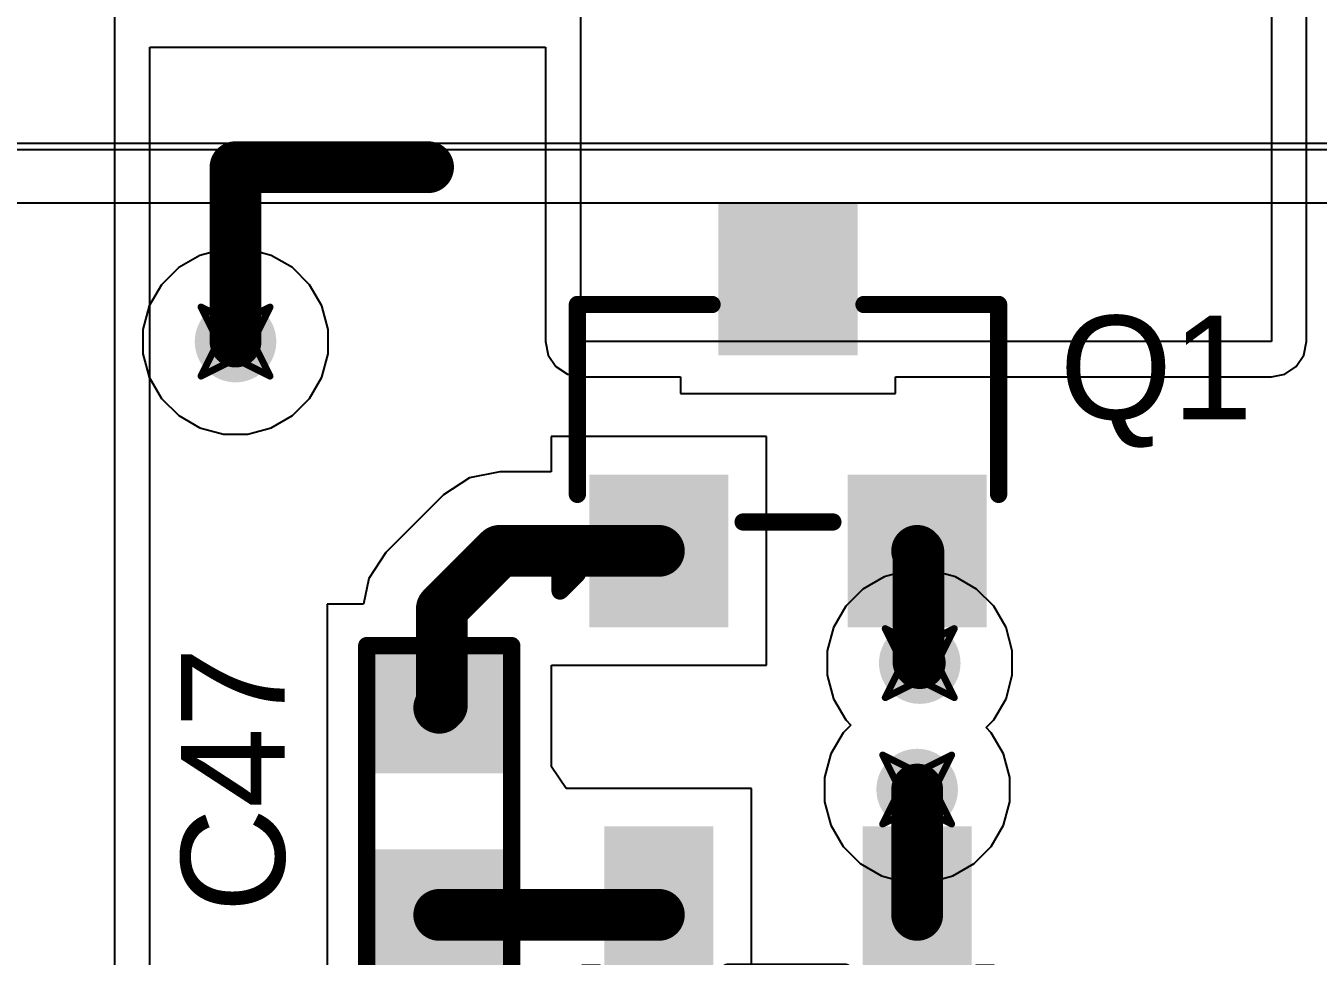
# Model space of a CAD drawing. Header units: inches. Extents: x -36 to 349, y -11 to 240.
# Drawn here: x 59.33 to 68.83, y 104.38 to 111.23 of the extents above; entities that cross this region are included whole.
import ezdxf

# ---------------------------------------------------------------- set-up
doc = ezdxf.new("R2010")
doc.units = ezdxf.units.IN
for name, color, linetype in [('Bottom Layer', 5, 'Continuous'), ('Drill Drawing', 1, 'Continuous'), ('Layer 1', 16, 'Continuous'), ('Layer 2', 76, 'Continuous'), ('Top Layer', 1, 'Continuous'), ('Top Overlay', 2, 'Continuous'), ('Top Paste', 8, 'Continuous'), ('Top Solder', 216, 'Continuous'), ('Via Holes', 16, 'Continuous')]:
    doc.layers.add(name, color=color, linetype=linetype)
doc.styles.add('Arial', font='', dxfattribs={"height": 0.2})
doc.styles.get('Arial').set_extended_font_data('Arial')

# ---------------------------------------------------------------- blocks, each defined once
blk = doc.blocks.new('SOT_23_5_40')
at = {"layer": 'Top Layer'}
for points in [[(-1.84998995, 1.2500102), (-0.74998961, 1.2500102), (-0.74998961, 0.6500113999999999), (-1.84998995, 0.6500113999999999)], [(0.75000485, 1.2500102), (1.85000519, 1.2500102), (1.85000519, 0.6500113999999999), (0.75000485, 0.6500113999999999)], [(-1.84998995, 0.2999994), (-0.74998961, 0.2999994), (-0.74998961, -0.2999994), (-1.84998995, -0.2999994)], [(-1.84998995, -0.6500113999999999), (-0.74998961, -0.6500113999999999), (-0.74998961, -1.2500102), (-1.84998995, -1.2500102)], [(0.75000485, -0.6500113999999999), (1.85000519, -0.6500113999999999), (1.85000519, -1.2500102), (0.75000485, -1.2500102)]]:
    blk.add_hatch(color=1, dxfattribs=at).paths.add_polyline_path(points)
at = {"layer": 'Top Paste'}
for points in [[(-1.84998995, 1.2500102), (-0.74998961, 1.2500102), (-0.74998961, 0.6500113999999999), (-1.84998995, 0.6500113999999999)], [(0.75000485, 1.2500102), (1.85000519, 1.2500102), (1.85000519, 0.6500113999999999), (0.75000485, 0.6500113999999999)], [(-1.84998995, 0.2999994), (-0.74998961, 0.2999994), (-0.74998961, -0.2999994), (-1.84998995, -0.2999994)], [(-1.84998995, -0.6500113999999999), (-0.74998961, -0.6500113999999999), (-0.74998961, -1.2500102), (-1.84998995, -1.2500102)], [(0.75000485, -0.6500113999999999), (1.85000519, -0.6500113999999999), (1.85000519, -1.2500102), (0.75000485, -1.2500102)]]:
    blk.add_hatch(color=8, dxfattribs=at).paths.add_polyline_path(points)
at = {"layer": 'Top Solder'}
for points in [[(-1.95158995, 1.3516102), (-0.64838961, 1.3516102), (-0.64838961, 0.5484114), (-1.95158995, 0.5484114)], [(0.6484048499999999, 1.3516102), (1.95160519, 1.3516102), (1.95160519, 0.5484114), (0.6484048499999999, 0.5484114)], [(-1.95158995, 0.4015993999999999), (-0.64838961, 0.4015993999999999), (-0.64838961, -0.4015993999999999), (-1.95158995, -0.4015993999999999)], [(-1.95158995, -0.5484114), (-0.64838961, -0.5484114), (-0.64838961, -1.3516102), (-1.95158995, -1.3516102)], [(0.6484048499999999, -0.5484114), (1.95160519, -0.5484114), (1.95160519, -1.3516102), (0.6484048499999999, -1.3516102)]]:
    blk.add_hatch(color=216, dxfattribs=at).paths.add_polyline_path(points)
at = {"layer": 'Top Overlay'}
for points in [[(-0.8790101799999999, 1.4986, 0.127, 0.127, 0), (-0.8790101799999999, 1.3985748, 0.127, 0.127, 0)], [(-0.8790101799999999, 1.4986, 0.127, 0.127, 0), (0.87358982, 1.4986, 0.127, 0.127, 0)], [(0.87358982, 1.4986, 0.127, 0.127, 0), (0.87358982, 1.3985748, 0.127, 0.127, 0)], [(-2.13361778, 1.0668, 0.127, 0.127, 0), (-2.13361778, 0.8128, 0.127, 0.127, 0)], [(-2.13361778, 1.0668, 0.127, 0.127, 0), (-2.00661778, 0.9397999999999999, 0.127, 0.127, 0)], [(-2.00661778, 0.9397999999999999, 0.127, 0.127, 0), (-2.13361778, 0.8128, 0.127, 0.127, 0)], [(0.8799906199999998, 0.4399788, 0.127, 0.127, 0), (0.8799906199999998, -0.4179823999999999, 0.127, 0.127, 0)], [(-0.8790101799999999, -1.3986256, 0.127, 0.127, 0), (-0.8790101799999999, -1.4986, 0.127, 0.127, 0)], [(0.87358982, -1.3986256, 0.127, 0.127, 0), (0.87358982, -1.4986, 0.127, 0.127, 0)], [(-0.8790101799999999, -1.4986, 0.127, 0.127, 0), (0.87358982, -1.4986, 0.127, 0.127, 0)]]:
    blk.add_lwpolyline(points, format="xyseb", dxfattribs=at)
for points in [[(-0.9107601799999999, 1.4986, 0.0635, 0.0635, 1), (-0.84726018, 1.4986, 0.0635, 0.0635, 1)], [(-0.9107601799999999, 1.4986, 0.0635, 0.0635, 1), (-0.84726018, 1.4986, 0.0635, 0.0635, 1)], [(0.84183982, 1.4986, 0.0635, 0.0635, 1), (0.90533982, 1.4986, 0.0635, 0.0635, 1)], [(0.84183982, 1.4986, 0.0635, 0.0635, 1), (0.90533982, 1.4986, 0.0635, 0.0635, 1)], [(-0.9107601799999999, 1.3985748, 0.0635, 0.0635, 1), (-0.84726018, 1.3985748, 0.0635, 0.0635, 1)], [(0.84183982, 1.3985748, 0.0635, 0.0635, 1), (0.90533982, 1.3985748, 0.0635, 0.0635, 1)], [(-2.16536778, 1.0668, 0.0635, 0.0635, 1), (-2.10186778, 1.0668, 0.0635, 0.0635, 1)], [(-2.16536778, 1.0668, 0.0635, 0.0635, 1), (-2.10186778, 1.0668, 0.0635, 0.0635, 1)], [(-2.03836778, 0.9397999999999999, 0.0635, 0.0635, 1), (-1.97486778, 0.9397999999999999, 0.0635, 0.0635, 1)], [(-2.03836778, 0.9397999999999999, 0.0635, 0.0635, 1), (-1.97486778, 0.9397999999999999, 0.0635, 0.0635, 1)], [(-2.16536778, 0.8128, 0.0635, 0.0635, 1), (-2.10186778, 0.8128, 0.0635, 0.0635, 1)], [(-2.16536778, 0.8128, 0.0635, 0.0635, 1), (-2.10186778, 0.8128, 0.0635, 0.0635, 1)], [(0.84824062, 0.4399788, 0.0635, 0.0635, 1), (0.9117406199999999, 0.4399788, 0.0635, 0.0635, 1)], [(0.84824062, -0.4179823999999999, 0.0635, 0.0635, 1), (0.9117406199999999, -0.4179823999999999, 0.0635, 0.0635, 1)], [(-0.9107601799999999, -1.3986256, 0.0635, 0.0635, 1), (-0.84726018, -1.3986256, 0.0635, 0.0635, 1)], [(0.84183982, -1.3986256, 0.0635, 0.0635, 1), (0.90533982, -1.3986256, 0.0635, 0.0635, 1)], [(-0.9107601799999999, -1.4986, 0.0635, 0.0635, 1), (-0.84726018, -1.4986, 0.0635, 0.0635, 1)], [(-0.9107601799999999, -1.4986, 0.0635, 0.0635, 1), (-0.84726018, -1.4986, 0.0635, 0.0635, 1)], [(0.84183982, -1.4986, 0.0635, 0.0635, 1), (0.90533982, -1.4986, 0.0635, 0.0635, 1)], [(0.84183982, -1.4986, 0.0635, 0.0635, 1), (0.90533982, -1.4986, 0.0635, 0.0635, 1)]]:
    blk.add_lwpolyline(points, format="xyseb", close=True, dxfattribs=at)
blk = doc.blocks.new('R___0603_260')
at = {"layer": 'Top Layer'}
for points in [[(-0.38099492, 0.4445), (-0.38099492, -0.4445), (-1.14299492, -0.4445), (-1.14299492, 0.4445)], [(1.14300508, 0.4445), (1.14300508, -0.4445), (0.38100508, -0.4445), (0.38100508, 0.4445)]]:
    blk.add_hatch(color=1, dxfattribs=at).paths.add_polyline_path(points)
at = {"layer": 'Top Paste'}
for points in [[(-0.38099492, 0.4445), (-0.38099492, -0.4445), (-1.14299492, -0.4445), (-1.14299492, 0.4445)], [(1.14300508, 0.4445), (1.14300508, -0.4445), (0.38100508, -0.4445), (0.38100508, 0.4445)]]:
    blk.add_hatch(color=8, dxfattribs=at).paths.add_polyline_path(points)
at = {"layer": 'Top Solder'}
for points in [[(-0.27939492, 0.5460999999999999), (-0.27939492, -0.5460999999999999), (-1.24459492, -0.5460999999999999), (-1.24459492, 0.5460999999999999)], [(1.24460508, 0.5460999999999999), (1.24460508, -0.5460999999999999), (0.27940508, -0.5460999999999999), (0.27940508, 0.5460999999999999)]]:
    blk.add_hatch(color=216, dxfattribs=at).paths.add_polyline_path(points)
at = {"layer": 'Top Overlay'}
for points in [[(-1.21919492, 0.5334, 0.127, 0.127, 0), (1.21920508, 0.5334, 0.127, 0.127, 0)], [(-1.21919492, 0.5334, 0.127, 0.127, 0), (-1.21919492, -0.5334, 0.127, 0.127, 0)], [(1.21920508, 0.5334, 0.127, 0.127, 0), (1.21920508, -0.5334, 0.127, 0.127, 0)], [(-1.21919492, -0.5334, 0.127, 0.127, 0), (1.21920508, -0.5334, 0.127, 0.127, 0)]]:
    blk.add_lwpolyline(points, format="xyseb", dxfattribs=at)
for points in [[(-1.25094492, 0.5334, 0.0635, 0.0635, 1), (-1.18744492, 0.5334, 0.0635, 0.0635, 1)], [(-1.25094492, 0.5334, 0.0635, 0.0635, 1), (-1.18744492, 0.5334, 0.0635, 0.0635, 1)], [(1.18745508, 0.5334, 0.0635, 0.0635, 1), (1.25095508, 0.5334, 0.0635, 0.0635, 1)], [(1.18745508, 0.5334, 0.0635, 0.0635, 1), (1.25095508, 0.5334, 0.0635, 0.0635, 1)], [(-1.25094492, -0.5334, 0.0635, 0.0635, 1), (-1.18744492, -0.5334, 0.0635, 0.0635, 1)], [(-1.25094492, -0.5334, 0.0635, 0.0635, 1), (-1.18744492, -0.5334, 0.0635, 0.0635, 1)], [(1.18745508, -0.5334, 0.0635, 0.0635, 1), (1.25095508, -0.5334, 0.0635, 0.0635, 1)], [(1.18745508, -0.5334, 0.0635, 0.0635, 1), (1.25095508, -0.5334, 0.0635, 0.0635, 1)]]:
    blk.add_lwpolyline(points, format="xyseb", close=True, dxfattribs=at)
blk = doc.blocks.new('____23_309')
at = {"layer": 'Top Layer'}
for points in [[(-0.41000045, 1.45998057), (0.41000045, 1.45998057), (0.41000045, 0.53997987), (-0.41000045, 0.53997987)], [(-1.36001125, -0.54001543), (-0.54001035, -0.54001543), (-0.54001035, -1.46001613), (-1.36001125, -1.46001613)], [(0.54001035, -0.54001543), (1.36001125, -0.54001543), (1.36001125, -1.46001613), (0.54001035, -1.46001613)]]:
    blk.add_hatch(color=1, dxfattribs=at).paths.add_polyline_path(points)
at = {"layer": 'Top Paste'}
for points in [[(-0.41000045, 1.45998057), (0.41000045, 1.45998057), (0.41000045, 0.53997987), (-0.41000045, 0.53997987)], [(-1.36001125, -0.54001543), (-0.54001035, -0.54001543), (-0.54001035, -1.46001613), (-1.36001125, -1.46001613)], [(0.54001035, -0.54001543), (1.36001125, -0.54001543), (1.36001125, -1.46001613), (0.54001035, -1.46001613)]]:
    blk.add_hatch(color=8, dxfattribs=at).paths.add_polyline_path(points)
at = {"layer": 'Top Solder'}
for points in [[(-0.51160045, 1.56158057), (0.51160045, 1.56158057), (0.51160045, 0.43837987), (-0.51160045, 0.43837987)], [(-1.46161125, -0.43841543), (-0.43841035, -0.43841543), (-0.43841035, -1.56161613), (-1.46161125, -1.56161613)], [(0.43841035, -0.43841543), (1.46161125, -0.43841543), (1.46161125, -1.56161613), (0.43841035, -1.56161613)]]:
    blk.add_hatch(color=216, dxfattribs=at).paths.add_polyline_path(points)
at = {"layer": 'Top Overlay'}
for points in [[(-1.5494, -0.5842177799999999, 0.127, 0.127, 0), (-1.5494, 0.81278222, 0.127, 0.127, 0)], [(-1.5494, 0.81278222, 0.127, 0.127, 0), (-0.5588, 0.81278222, 0.127, 0.127, 0)], [(0.5588, 0.81278222, 0.127, 0.127, 0), (1.5494, 0.81278222, 0.127, 0.127, 0)], [(1.5494, -0.5842177799999999, 0.127, 0.127, 0), (1.5494, 0.81278222, 0.127, 0.127, 0)], [(-0.3302, -0.78741778, 0.127, 0.127, 0), (0.3302, -0.78741778, 0.127, 0.127, 0)], [(-1.6764, -1.04141778, 0.127, 0.127, 0), (-1.5494, -1.16841778, 0.127, 0.127, 0)], [(-1.6764, -1.29541778, 0.127, 0.127, 0), (-1.6764, -1.04141778, 0.127, 0.127, 0)], [(-1.6764, -1.29541778, 0.127, 0.127, 0), (-1.5494, -1.16841778, 0.127, 0.127, 0)]]:
    blk.add_lwpolyline(points, format="xyseb", dxfattribs=at)
for points in [[(-1.58115, 0.81278222, 0.0635, 0.0635, 1), (-1.51765, 0.81278222, 0.0635, 0.0635, 1)], [(-1.58115, 0.81278222, 0.0635, 0.0635, 1), (-1.51765, 0.81278222, 0.0635, 0.0635, 1)], [(-0.5905499999999999, 0.81278222, 0.0635, 0.0635, 1), (-0.52705, 0.81278222, 0.0635, 0.0635, 1)], [(0.52705, 0.81278222, 0.0635, 0.0635, 1), (0.5905499999999999, 0.81278222, 0.0635, 0.0635, 1)], [(1.51765, 0.81278222, 0.0635, 0.0635, 1), (1.58115, 0.81278222, 0.0635, 0.0635, 1)], [(1.51765, 0.81278222, 0.0635, 0.0635, 1), (1.58115, 0.81278222, 0.0635, 0.0635, 1)], [(-1.58115, -0.5842177799999999, 0.0635, 0.0635, 1), (-1.51765, -0.5842177799999999, 0.0635, 0.0635, 1)], [(1.51765, -0.5842177799999999, 0.0635, 0.0635, 1), (1.58115, -0.5842177799999999, 0.0635, 0.0635, 1)], [(-0.36195, -0.78741778, 0.0635, 0.0635, 1), (-0.29845, -0.78741778, 0.0635, 0.0635, 1)], [(0.29845, -0.78741778, 0.0635, 0.0635, 1), (0.36195, -0.78741778, 0.0635, 0.0635, 1)], [(-1.70815, -1.04141778, 0.0635, 0.0635, 1), (-1.64465, -1.04141778, 0.0635, 0.0635, 1)], [(-1.70815, -1.04141778, 0.0635, 0.0635, 1), (-1.64465, -1.04141778, 0.0635, 0.0635, 1)], [(-1.58115, -1.16841778, 0.0635, 0.0635, 1), (-1.51765, -1.16841778, 0.0635, 0.0635, 1)], [(-1.58115, -1.16841778, 0.0635, 0.0635, 1), (-1.51765, -1.16841778, 0.0635, 0.0635, 1)], [(-1.70815, -1.29541778, 0.0635, 0.0635, 1), (-1.64465, -1.29541778, 0.0635, 0.0635, 1)], [(-1.70815, -1.29541778, 0.0635, 0.0635, 1), (-1.64465, -1.29541778, 0.0635, 0.0635, 1)]]:
    blk.add_lwpolyline(points, format="xyseb", close=True, dxfattribs=at)

msp = doc.modelspace()

# ---------------------------------------------------------------- hatches: boundary and pattern name
at = {"layer": 'Bottom Layer'}
h = msp.add_hatch(color=5, dxfattribs=at)
edge = h.paths.add_edge_path()
edge.add_arc((60.86750082, 108.90223584), 0.2999994, 0, 360)
h = msp.add_hatch(color=5, dxfattribs=at)
edge = h.paths.add_edge_path()
edge.add_arc((65.9004905, 106.53641888), 0.2999994, 0, 360)
h = msp.add_hatch(color=5, dxfattribs=at)
edge = h.paths.add_edge_path()
edge.add_arc((65.88141001999999, 105.60627088), 0.2999994, 0, 360)
at = {"layer": 'Layer 1'}
h = msp.add_hatch(color=16, dxfattribs=at)
edge = h.paths.add_edge_path()
edge.add_arc((60.86750082, 108.90223584), 0.2999994, 0, 360)
h = msp.add_hatch(color=16, dxfattribs=at)
edge = h.paths.add_edge_path()
edge.add_arc((65.9004905, 106.53641888), 0.2999994, 0, 360)
h = msp.add_hatch(color=16, dxfattribs=at)
edge = h.paths.add_edge_path()
edge.add_arc((65.88141001999999, 105.60627088), 0.2999994, 0, 360)
at = {"layer": 'Layer 2'}
h = msp.add_hatch(color=76, dxfattribs=at)
edge = h.paths.add_edge_path()
edge.add_arc((60.86750082, 108.90223584), 0.2999994, 0, 360)
h = msp.add_hatch(color=76, dxfattribs=at)
edge = h.paths.add_edge_path()
edge.add_arc((65.9004905, 106.53641888), 0.2999994, 0, 360)
h = msp.add_hatch(color=76, dxfattribs=at)
edge = h.paths.add_edge_path()
edge.add_arc((65.88141001999999, 105.60627088), 0.2999994, 0, 360)
at = {"layer": 'Top Layer'}
h = msp.add_hatch(color=1, dxfattribs=at)
edge = h.paths.add_edge_path()
edge.add_arc((60.86750082, 108.90223584), 0.2999994, 0, 360)
h = msp.add_hatch(color=1, dxfattribs=at)
edge = h.paths.add_edge_path()
edge.add_arc((65.9004905, 106.53641888), 0.2999994, 0, 360)
h = msp.add_hatch(color=1, dxfattribs=at)
edge = h.paths.add_edge_path()
edge.add_arc((65.88141001999999, 105.60627088), 0.2999994, 0, 360)
at = {"layer": 'Via Holes'}
h = msp.add_hatch(color=7, dxfattribs=at)
edge = h.paths.add_edge_path()
edge.add_arc((60.86750082, 108.90223584), 0.1499997, 0, 360)
h = msp.add_hatch(color=7, dxfattribs=at)
edge = h.paths.add_edge_path()
edge.add_arc((65.9004905, 106.53641888), 0.1499997, 0, 360)
h = msp.add_hatch(color=7, dxfattribs=at)
edge = h.paths.add_edge_path()
edge.add_arc((65.88141001999999, 105.60627088), 0.1499997, 0, 360)

# ---------------------------------------------------------------- linework, layer by layer
at = {"layer": 'Bottom Layer'}
for p, q in [((70.83117152, 110.3122), (44.9529327, 110.3122)), ((45.5778743, 109.92373494), (70.83117152, 109.92373494))]:
    msp.add_line(p, q, dxfattribs=at)
at = {"layer": 'Drill Drawing'}
for points in [[(60.61350081999999, 109.15623584, 0.0508, 0.0508, 0), (60.86750082, 109.02923584, 0.0508, 0.0508, 0)], [(60.61350081999999, 109.15623584, 0.0508, 0.0508, 0), (60.74050081999999, 108.90223584, 0.0508, 0.0508, 0)], [(60.86750082, 109.02923584, 0.0508, 0.0508, 0), (61.12150081999999, 109.15623584, 0.0508, 0.0508, 0)], [(60.99450082, 108.90223584, 0.0508, 0.0508, 0), (61.12150081999999, 109.15623584, 0.0508, 0.0508, 0)], [(60.61350081999999, 108.64823584, 0.0508, 0.0508, 0), (60.74050081999999, 108.90223584, 0.0508, 0.0508, 0)], [(60.99450082, 108.90223584, 0.0508, 0.0508, 0), (61.12150081999999, 108.64823584, 0.0508, 0.0508, 0)], [(60.61350081999999, 108.64823584, 0.0508, 0.0508, 0), (60.86750082, 108.77523584, 0.0508, 0.0508, 0)], [(60.86750082, 108.77523584, 0.0508, 0.0508, 0), (61.12150081999999, 108.64823584, 0.0508, 0.0508, 0)], [(65.6464905, 106.79041888, 0.0508, 0.0508, 0), (65.9004905, 106.66341888, 0.0508, 0.0508, 0)], [(65.6464905, 106.79041888, 0.0508, 0.0508, 0), (65.7734905, 106.53641888, 0.0508, 0.0508, 0)], [(65.9004905, 106.66341888, 0.0508, 0.0508, 0), (66.1544905, 106.79041888, 0.0508, 0.0508, 0)], [(66.0274905, 106.53641888, 0.0508, 0.0508, 0), (66.1544905, 106.79041888, 0.0508, 0.0508, 0)], [(65.6464905, 106.28241888, 0.0508, 0.0508, 0), (65.7734905, 106.53641888, 0.0508, 0.0508, 0)], [(66.0274905, 106.53641888, 0.0508, 0.0508, 0), (66.1544905, 106.28241888, 0.0508, 0.0508, 0)], [(65.6464905, 106.28241888, 0.0508, 0.0508, 0), (65.9004905, 106.40941888, 0.0508, 0.0508, 0)], [(65.9004905, 106.40941888, 0.0508, 0.0508, 0), (66.1544905, 106.28241888, 0.0508, 0.0508, 0)], [(65.62741002, 105.86027088, 0.0508, 0.0508, 0), (65.88141001999999, 105.73327088, 0.0508, 0.0508, 0)], [(65.62741002, 105.86027088, 0.0508, 0.0508, 0), (65.75441002, 105.60627088, 0.0508, 0.0508, 0)], [(65.88141001999999, 105.73327088, 0.0508, 0.0508, 0), (66.13541002, 105.86027088, 0.0508, 0.0508, 0)], [(66.00841001999999, 105.60627088, 0.0508, 0.0508, 0), (66.13541002, 105.86027088, 0.0508, 0.0508, 0)], [(65.62741002, 105.35227088, 0.0508, 0.0508, 0), (65.75441002, 105.60627088, 0.0508, 0.0508, 0)], [(66.00841001999999, 105.60627088, 0.0508, 0.0508, 0), (66.13541002, 105.35227088, 0.0508, 0.0508, 0)], [(65.62741002, 105.35227088, 0.0508, 0.0508, 0), (65.88141001999999, 105.47927088, 0.0508, 0.0508, 0)], [(65.88141001999999, 105.47927088, 0.0508, 0.0508, 0), (66.13541002, 105.35227088, 0.0508, 0.0508, 0)]]:
    msp.add_lwpolyline(points, format="xyseb", dxfattribs=at)
for points in [[(60.60080082, 109.15623584, 0.0254, 0.0254, 1), (60.62620082, 109.15623584, 0.0254, 0.0254, 1)], [(60.60080082, 109.15623584, 0.0254, 0.0254, 1), (60.62620082, 109.15623584, 0.0254, 0.0254, 1)], [(61.10880081999999, 109.15623584, 0.0254, 0.0254, 1), (61.13420082, 109.15623584, 0.0254, 0.0254, 1)], [(61.10880081999999, 109.15623584, 0.0254, 0.0254, 1), (61.13420082, 109.15623584, 0.0254, 0.0254, 1)], [(60.85480081999999, 109.02923584, 0.0254, 0.0254, 1), (60.88020081999999, 109.02923584, 0.0254, 0.0254, 1)], [(60.85480081999999, 109.02923584, 0.0254, 0.0254, 1), (60.88020081999999, 109.02923584, 0.0254, 0.0254, 1)], [(60.72780082, 108.90223584, 0.0254, 0.0254, 1), (60.75320082, 108.90223584, 0.0254, 0.0254, 1)], [(60.72780082, 108.90223584, 0.0254, 0.0254, 1), (60.75320082, 108.90223584, 0.0254, 0.0254, 1)], [(60.98180082, 108.90223584, 0.0254, 0.0254, 1), (61.00720081999999, 108.90223584, 0.0254, 0.0254, 1)], [(60.98180082, 108.90223584, 0.0254, 0.0254, 1), (61.00720081999999, 108.90223584, 0.0254, 0.0254, 1)], [(60.85480081999999, 108.77523584, 0.0254, 0.0254, 1), (60.88020081999999, 108.77523584, 0.0254, 0.0254, 1)], [(60.85480081999999, 108.77523584, 0.0254, 0.0254, 1), (60.88020081999999, 108.77523584, 0.0254, 0.0254, 1)], [(60.60080082, 108.64823584, 0.0254, 0.0254, 1), (60.62620082, 108.64823584, 0.0254, 0.0254, 1)], [(60.60080082, 108.64823584, 0.0254, 0.0254, 1), (60.62620082, 108.64823584, 0.0254, 0.0254, 1)], [(61.10880081999999, 108.64823584, 0.0254, 0.0254, 1), (61.13420082, 108.64823584, 0.0254, 0.0254, 1)], [(61.10880081999999, 108.64823584, 0.0254, 0.0254, 1), (61.13420082, 108.64823584, 0.0254, 0.0254, 1)], [(65.63379049999999, 106.79041888, 0.0254, 0.0254, 1), (65.6591905, 106.79041888, 0.0254, 0.0254, 1)], [(65.63379049999999, 106.79041888, 0.0254, 0.0254, 1), (65.6591905, 106.79041888, 0.0254, 0.0254, 1)], [(66.14179049999998, 106.79041888, 0.0254, 0.0254, 1), (66.1671905, 106.79041888, 0.0254, 0.0254, 1)], [(66.14179049999998, 106.79041888, 0.0254, 0.0254, 1), (66.1671905, 106.79041888, 0.0254, 0.0254, 1)], [(65.8877905, 106.66341888, 0.0254, 0.0254, 1), (65.9131905, 106.66341888, 0.0254, 0.0254, 1)], [(65.8877905, 106.66341888, 0.0254, 0.0254, 1), (65.9131905, 106.66341888, 0.0254, 0.0254, 1)], [(65.7607905, 106.53641888, 0.0254, 0.0254, 1), (65.7861905, 106.53641888, 0.0254, 0.0254, 1)], [(65.7607905, 106.53641888, 0.0254, 0.0254, 1), (65.7861905, 106.53641888, 0.0254, 0.0254, 1)], [(66.01479049999999, 106.53641888, 0.0254, 0.0254, 1), (66.0401905, 106.53641888, 0.0254, 0.0254, 1)], [(66.01479049999999, 106.53641888, 0.0254, 0.0254, 1), (66.0401905, 106.53641888, 0.0254, 0.0254, 1)], [(65.8877905, 106.40941888, 0.0254, 0.0254, 1), (65.9131905, 106.40941888, 0.0254, 0.0254, 1)], [(65.8877905, 106.40941888, 0.0254, 0.0254, 1), (65.9131905, 106.40941888, 0.0254, 0.0254, 1)], [(65.63379049999999, 106.28241888, 0.0254, 0.0254, 1), (65.6591905, 106.28241888, 0.0254, 0.0254, 1)], [(65.63379049999999, 106.28241888, 0.0254, 0.0254, 1), (65.6591905, 106.28241888, 0.0254, 0.0254, 1)], [(66.14179049999998, 106.28241888, 0.0254, 0.0254, 1), (66.1671905, 106.28241888, 0.0254, 0.0254, 1)], [(66.14179049999998, 106.28241888, 0.0254, 0.0254, 1), (66.1671905, 106.28241888, 0.0254, 0.0254, 1)], [(65.61471001999999, 105.86027088, 0.0254, 0.0254, 1), (65.64011002, 105.86027088, 0.0254, 0.0254, 1)], [(65.61471001999999, 105.86027088, 0.0254, 0.0254, 1), (65.64011002, 105.86027088, 0.0254, 0.0254, 1)], [(66.12271002, 105.86027088, 0.0254, 0.0254, 1), (66.14811001999999, 105.86027088, 0.0254, 0.0254, 1)], [(66.12271002, 105.86027088, 0.0254, 0.0254, 1), (66.14811001999999, 105.86027088, 0.0254, 0.0254, 1)], [(65.86871002, 105.73327088, 0.0254, 0.0254, 1), (65.89411002, 105.73327088, 0.0254, 0.0254, 1)], [(65.86871002, 105.73327088, 0.0254, 0.0254, 1), (65.89411002, 105.73327088, 0.0254, 0.0254, 1)], [(65.74171002, 105.60627088, 0.0254, 0.0254, 1), (65.76711002, 105.60627088, 0.0254, 0.0254, 1)], [(65.74171002, 105.60627088, 0.0254, 0.0254, 1), (65.76711002, 105.60627088, 0.0254, 0.0254, 1)], [(65.99571002, 105.60627088, 0.0254, 0.0254, 1), (66.02111002, 105.60627088, 0.0254, 0.0254, 1)], [(65.99571002, 105.60627088, 0.0254, 0.0254, 1), (66.02111002, 105.60627088, 0.0254, 0.0254, 1)], [(65.86871002, 105.47927088, 0.0254, 0.0254, 1), (65.89411002, 105.47927088, 0.0254, 0.0254, 1)], [(65.86871002, 105.47927088, 0.0254, 0.0254, 1), (65.89411002, 105.47927088, 0.0254, 0.0254, 1)], [(65.61471001999999, 105.35227088, 0.0254, 0.0254, 1), (65.64011002, 105.35227088, 0.0254, 0.0254, 1)], [(65.61471001999999, 105.35227088, 0.0254, 0.0254, 1), (65.64011002, 105.35227088, 0.0254, 0.0254, 1)], [(66.12271002, 105.35227088, 0.0254, 0.0254, 1), (66.14811001999999, 105.35227088, 0.0254, 0.0254, 1)], [(66.12271002, 105.35227088, 0.0254, 0.0254, 1), (66.14811001999999, 105.35227088, 0.0254, 0.0254, 1)]]:
    msp.add_lwpolyline(points, format="xyseb", close=True, dxfattribs=at)
at = {"layer": 'Layer 2'}
for p, q in [((45.32997792, 110.36301016), (71.11584964, 110.36301016)), ((60.60464383999999, 109.5368269), (60.44935586, 109.44717252)), ((60.77784644, 109.58323524), (60.60464383999999, 109.5368269)), ((60.95715519999999, 109.58323524), (60.77784644, 109.58323524)), ((61.13035779999999, 109.5368269), (60.95715519999999, 109.58323524)), ((61.28564578, 109.44717252), (61.13035779999999, 109.5368269)), ((60.44935586, 109.44717252), (60.32256414, 109.3203808)), ((61.4124375, 109.3203808), (61.28564578, 109.44717252)), ((60.32256414, 109.3203808), (60.23290976, 109.16509282)), ((61.50209187999999, 109.16509282), (61.4124375, 109.3203808)), ((60.23290976, 109.16509282), (60.18650141999999, 108.99189022)), ((61.54850022, 108.99189022), (61.50209187999999, 109.16509282)), ((60.18650141999999, 108.99189022), (60.18650141999999, 108.81258146)), ((61.54850022, 108.81258146), (61.54850022, 108.99189022)), ((60.18650141999999, 108.81258146), (60.23290976, 108.63937886)), ((61.50209187999999, 108.63937886), (61.54850022, 108.81258146)), ((60.23290976, 108.63937886), (60.32256414, 108.48409088)), ((61.4124375, 108.48409088), (61.50209187999999, 108.63937886)), ((60.32256414, 108.48409088), (60.44935586, 108.35729916)), ((61.28564578, 108.35729916), (61.4124375, 108.48409088)), ((60.44935586, 108.35729916), (60.60464383999999, 108.26764478)), ((61.13035779999999, 108.26764478), (61.28564578, 108.35729916)), ((60.60464383999999, 108.26764478), (60.77784644, 108.22123644)), ((60.77784644, 108.22123644), (60.95715519999999, 108.22123644)), ((60.95715519999999, 108.22123644), (61.13035779999999, 108.26764478)), ((65.63763352, 107.17100994), (65.48234554, 107.08135556)), ((65.81083612, 107.21741828), (65.63763352, 107.17100994)), ((65.99014487999999, 107.21741828), (65.81083612, 107.21741828)), ((66.16334748, 107.17100994), (65.99014487999999, 107.21741828)), ((66.31863546, 107.08135556), (66.16334748, 107.17100994)), ((65.48234554, 107.08135556), (65.35555382, 106.95456384)), ((66.44542718, 106.95456384), (66.31863546, 107.08135556)), ((65.35555382, 106.95456384), (65.26589944, 106.79927586)), ((66.53508156, 106.79927586), (66.44542718, 106.95456384)), ((65.26589944, 106.79927586), (65.21949109999998, 106.62607326)), ((66.5814899, 106.62607326), (66.53508156, 106.79927586)), ((65.21949109999998, 106.62607326), (65.21949109999998, 106.4467645)), ((66.5814899, 106.4467645), (66.5814899, 106.62607326)), ((65.21949109999998, 106.4467645), (65.26589944, 106.2735619)), ((66.53508156, 106.2735619), (66.5814899, 106.4467645)), ((65.26589944, 106.2735619), (65.35555382, 106.11827392)), ((66.44542718, 106.11827392), (66.53508156, 106.2735619)), ((65.35555382, 106.11827392), (65.39294262, 106.08088512)), ((66.3889579, 106.06180464), (66.44542718, 106.11827392)), ((65.33647334, 106.02441584), (65.24681896, 105.86912786)), ((65.39294262, 106.08088512), (65.33647334, 106.02441584)), ((66.4263467, 106.02441584), (66.3889579, 106.06180464)), ((66.51600108, 105.86912786), (66.4263467, 106.02441584)), ((65.24681896, 105.86912786), (65.20041062, 105.69592526)), ((66.56240942, 105.69592526), (66.51600108, 105.86912786)), ((65.20041062, 105.69592526), (65.20041062, 105.5166165)), ((66.56240942, 105.5166165), (66.56240942, 105.69592526)), ((65.20041062, 105.5166165), (65.24681896, 105.3434139)), ((66.51600108, 105.3434139), (66.56240942, 105.5166165)), ((65.24681896, 105.3434139), (65.33647334, 105.18812592)), ((66.4263467, 105.18812592), (66.51600108, 105.3434139)), ((65.33647334, 105.18812592), (65.46326506, 105.0613342)), ((66.29955498, 105.0613342), (66.4263467, 105.18812592)), ((65.46326506, 105.0613342), (65.61855304, 104.97167982)), ((66.144267, 104.97167982), (66.29955498, 105.0613342)), ((65.61855304, 104.97167982), (65.79175563999999, 104.92527148)), ((65.97106439999999, 104.92527148), (66.144267, 104.97167982)), ((65.79175563999999, 104.92527148), (65.97106439999999, 104.92527148))]:
    msp.add_line(p, q, dxfattribs=at)
at = {"layer": 'Top Layer'}
for p, q in [((68.48739921999999, 121.285), (68.48739921999999, 108.90223584)), ((68.74637507999999, 108.90223584), (68.74637507999999, 116.0000855)), ((63.40739922, 108.90223584), (63.40739413999999, 114.37619492)), ((59.97839921999999, 111.3279968), (59.97839921999999, 102.63387144)), ((60.23737508, 103.0223365), (60.23737508, 111.06902094)), ((60.23737508, 111.06902094), (63.14841828, 111.06902094)), ((63.14841828, 111.06902094), (63.14842082, 110.86582094)), ((63.14842082, 110.86582094), (63.14842336, 108.90223584)), ((63.14842336, 108.90223584), (63.16813629999999, 108.80313012)), ((68.48739921999999, 108.90223584), (63.40739922, 108.90223584)), ((68.72666214, 108.80313012), (68.74637507999999, 108.90223584)), ((63.16813629999999, 108.80313012), (63.22427538, 108.719112)), ((68.67052306, 108.719112), (68.72666214, 108.80313012)), ((63.22427538, 108.719112), (63.3082935, 108.66297292)), ((63.3082935, 108.66297292), (63.40739922, 108.64325998)), ((68.48739921999999, 108.64325998), (68.58650494, 108.66297292)), ((68.58650494, 108.66297292), (68.67052306, 108.719112)), ((63.40739922, 108.64325998), (64.14040004, 108.64325998)), ((64.14040004, 108.64325998), (64.14040004, 108.52124092)), ((65.72239839999999, 108.52124092), (65.72239839999999, 108.64325998)), ((65.72239839999999, 108.64325998), (68.48739921999999, 108.64325998)), ((64.14040004, 108.52124092), (65.72239839999999, 108.52124092)), ((64.7723876, 108.20324308), (63.19038923999999, 108.20324308)), ((63.19038923999999, 108.20324308), (63.19038923999999, 107.94494032)), ((64.7723876, 106.52124492), (64.7723876, 108.20324308)), ((62.58751007999999, 107.9005843), (62.39847058, 107.77427264)), ((62.81049921999999, 107.94494032), (62.58751007999999, 107.9005843)), ((63.19038923999999, 107.94494032), (62.81049921999999, 107.94494032)), ((62.39847058, 107.77427264), (61.97340665999999, 107.34920872)), ((61.97340665999999, 107.34920872), (61.84709499999999, 107.16016922)), ((61.84709499999999, 107.16016922), (61.80924138, 106.9698648)), ((61.80924138, 106.9698648), (61.54049921999999, 106.9698648)), ((61.54049921999999, 106.9698648), (61.54049921999999, 105.4458648)), ((63.19149922, 105.77296092), (63.19149922, 106.52124492)), ((63.19149922, 106.52124492), (64.7723876, 106.52124492)), ((63.30039155999999, 105.6148637), (63.19149922, 105.77296092)), ((64.66238781999999, 105.6148637), (63.30039155999999, 105.6148637)), ((64.66238781999999, 103.7528659), (64.66238781999999, 105.6148637)), ((61.54049921999999, 105.4458648), (61.54049921999999, 103.9218648))]:
    msp.add_line(p, q, dxfattribs=at)
for points in [[(60.86739922, 110.1852, 0.3809999999999999, 0.3809999999999999, 0), (60.86745001999999, 110.1851492, 0.3809999999999999, 0.3809999999999999, 0)], [(60.86745001999999, 110.1851492, 0.3809999999999999, 0.3809999999999999, 0), (60.86750082, 110.1850984, 0.3809999999999999, 0.3809999999999999, 0)], [(60.86745001999999, 108.90228664, 0.3809999999999999, 0.3809999999999999, 0), (60.86745001999999, 110.1851492, 0.3809999999999999, 0.3809999999999999, 0)], [(60.86750082, 110.1850984, 0.3809999999999999, 0.3809999999999999, 0), (62.28360162, 110.1850984, 0.3809999999999999, 0.3809999999999999, 0)], [(62.28360162, 110.1850984, 0.3809999999999999, 0.3809999999999999, 0), (62.28370321999999, 110.1849968, 0.3809999999999999, 0.3809999999999999, 0)], [(60.86745001999999, 108.90228664, 0.3809999999999999, 0.3809999999999999, 0), (60.86750082, 108.90223584, 0.3809999999999999, 0.3809999999999999, 0)], [(62.38543529999999, 106.93718008, 0.3809999999999999, 0.3809999999999999, 0), (62.81049921999999, 107.362244, 0.3809999999999999, 0.3809999999999999, 0)], [(62.81049921999999, 107.362244, 0.3809999999999999, 0.3809999999999999, 0), (63.98138841999999, 107.362244, 0.3809999999999999, 0.3809999999999999, 0)], [(65.88141001999999, 107.362244, 0.3809999999999999, 0.3809999999999999, 0), (65.89095026, 107.35270376, 0.3809999999999999, 0.3809999999999999, 0)], [(65.89095026, 106.54595912, 0.3809999999999999, 0.3809999999999999, 0), (65.89095026, 107.35270376, 0.3809999999999999, 0.3809999999999999, 0)], [(62.38543529999999, 106.22730088, 0.3809999999999999, 0.3809999999999999, 0), (62.38543529999999, 106.93718008, 0.3809999999999999, 0.3809999999999999, 0)], [(65.89095026, 106.54595912, 0.3809999999999999, 0.3809999999999999, 0), (65.9004905, 106.53641888, 0.3809999999999999, 0.3809999999999999, 0)], [(62.36599922, 106.2078648, 0.3809999999999999, 0.3809999999999999, 0), (62.38543529999999, 106.22730088, 0.3809999999999999, 0.3809999999999999, 0)], [(65.88141001999999, 104.6838648, 0.3809999999999999, 0.3809999999999999, 0), (65.88141001999999, 105.60627088, 0.3809999999999999, 0.3809999999999999, 0)], [(62.36599922, 104.6838648, 0.3809999999999999, 0.3809999999999999, 0), (63.98138841999999, 104.6838648, 0.3809999999999999, 0.3809999999999999, 0)]]:
    msp.add_lwpolyline(points, format="xyseb", dxfattribs=at)
for points in [[(60.77214922, 110.1852, 0.1905, 0.1905, 1), (60.96264922, 110.1852, 0.1905, 0.1905, 1)], [(60.77220002, 110.1851492, 0.1905, 0.1905, 1), (60.96270002, 110.1851492, 0.1905, 0.1905, 1)], [(60.77220002, 110.1851492, 0.1905, 0.1905, 1), (60.96270002, 110.1851492, 0.1905, 0.1905, 1)], [(60.77220002, 110.1851492, 0.1905, 0.1905, 1), (60.96270002, 110.1851492, 0.1905, 0.1905, 1)], [(60.77225082, 110.1850984, 0.1905, 0.1905, 1), (60.96275082, 110.1850984, 0.1905, 0.1905, 1)], [(60.77225082, 110.1850984, 0.1905, 0.1905, 1), (60.96275082, 110.1850984, 0.1905, 0.1905, 1)], [(62.18835162, 110.1850984, 0.1905, 0.1905, 1), (62.37885161999999, 110.1850984, 0.1905, 0.1905, 1)], [(62.18835162, 110.1850984, 0.1905, 0.1905, 1), (62.37885161999999, 110.1850984, 0.1905, 0.1905, 1)], [(62.18845322, 110.1849968, 0.1905, 0.1905, 1), (62.37895322, 110.1849968, 0.1905, 0.1905, 1)], [(60.77220002, 108.90228664, 0.1905, 0.1905, 1), (60.96270002, 108.90228664, 0.1905, 0.1905, 1)], [(60.77220002, 108.90228664, 0.1905, 0.1905, 1), (60.96270002, 108.90228664, 0.1905, 0.1905, 1)], [(60.77225082, 108.90223584, 0.1905, 0.1905, 1), (60.96275082, 108.90223584, 0.1905, 0.1905, 1)], [(62.71524922, 107.362244, 0.1905, 0.1905, 1), (62.90574922, 107.362244, 0.1905, 0.1905, 1)], [(62.71524922, 107.362244, 0.1905, 0.1905, 1), (62.90574922, 107.362244, 0.1905, 0.1905, 1)], [(63.88613841999999, 107.362244, 0.1905, 0.1905, 1), (64.07663842, 107.362244, 0.1905, 0.1905, 1)], [(65.78616002, 107.362244, 0.1905, 0.1905, 1), (65.97666002, 107.362244, 0.1905, 0.1905, 1)], [(65.79570026, 107.35270376, 0.1905, 0.1905, 1), (65.98620025999999, 107.35270376, 0.1905, 0.1905, 1)], [(65.79570026, 107.35270376, 0.1905, 0.1905, 1), (65.98620025999999, 107.35270376, 0.1905, 0.1905, 1)], [(62.2901853, 106.93718008, 0.1905, 0.1905, 1), (62.4806853, 106.93718008, 0.1905, 0.1905, 1)], [(62.2901853, 106.93718008, 0.1905, 0.1905, 1), (62.4806853, 106.93718008, 0.1905, 0.1905, 1)], [(65.79570026, 106.54595912, 0.1905, 0.1905, 1), (65.98620025999999, 106.54595912, 0.1905, 0.1905, 1)], [(65.79570026, 106.54595912, 0.1905, 0.1905, 1), (65.98620025999999, 106.54595912, 0.1905, 0.1905, 1)], [(65.8052405, 106.53641888, 0.1905, 0.1905, 1), (65.9957405, 106.53641888, 0.1905, 0.1905, 1)], [(62.27074922, 106.2078648, 0.1905, 0.1905, 1), (62.46124921999999, 106.2078648, 0.1905, 0.1905, 1)], [(62.2901853, 106.22730088, 0.1905, 0.1905, 1), (62.4806853, 106.22730088, 0.1905, 0.1905, 1)], [(62.2901853, 106.22730088, 0.1905, 0.1905, 1), (62.4806853, 106.22730088, 0.1905, 0.1905, 1)], [(65.78616002, 105.60627088, 0.1905, 0.1905, 1), (65.97666002, 105.60627088, 0.1905, 0.1905, 1)], [(62.27074922, 104.6838648, 0.1905, 0.1905, 1), (62.46124921999999, 104.6838648, 0.1905, 0.1905, 1)], [(63.88613841999999, 104.6838648, 0.1905, 0.1905, 1), (64.07663842, 104.6838648, 0.1905, 0.1905, 1)], [(65.78616002, 104.6838648, 0.1905, 0.1905, 1), (65.97666002, 104.6838648, 0.1905, 0.1905, 1)]]:
    msp.add_lwpolyline(points, format="xyseb", close=True, dxfattribs=at)

# ---------------------------------------------------------------- block references
msp.add_blockref('____23_309', (64.93139922, 108.36225978))
at = {"rotation": 90}
for name, p in [('R___0603_260', (62.36599922, 105.44585972)), ('SOT_23_5_40', (64.93139922, 103.38385978))]:
    msp.add_blockref(name, p, dxfattribs=at)

# ---------------------------------------------------------------- texts
at = {"layer": 'Top Overlay', "style": 'Arial'}
msp.add_text('Q1', height=0.7619999999999999, dxfattribs=at).set_placement((66.92916509999999, 108.33112446))
msp.add_text('C47', height=0.7619999999999999, rotation=90, dxfattribs=at).set_placement((61.22876755999999, 104.70079898))

doc.saveas('drawing.dxf')
